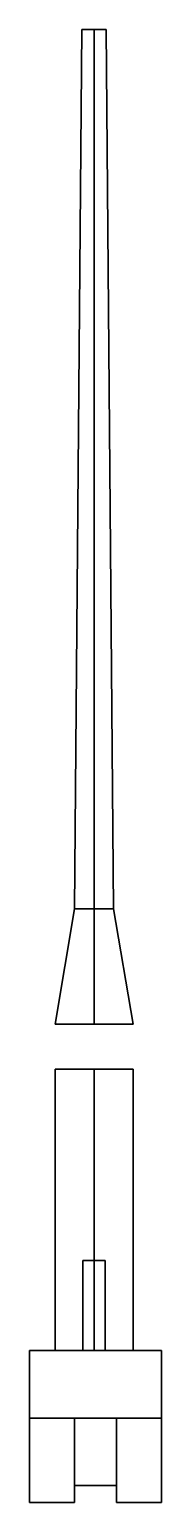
# Model space of a CAD drawing. Extents: x -0.18 to 0.19, y -0.82 to 3.37.
import ezdxf

# ---------------------------------------------------------------- set-up
doc = ezdxf.new("R2010")
doc.units = 0
doc.layers.add('BARREL', color=1, linetype='CONTINUOUS')

msp = doc.modelspace()

# ---------------------------------------------------------------- linework, layer by layer
at = {"layer": 'BARREL'}
for points in [[(0, 0.87, -0.048), (-0.0554, 0.87, -0.016), (-0.0346, 3.37, -0.004), (0, 3.37, -0.024)], [(-0.0554, 0.87, -0.016), (-0.0554, 0.87, 0.048), (-0.0346, 3.37, 0.036), (-0.0346, 3.37, -0.004)], [(-0.0554, 0.87, 0.048), (0, 0.87, 0.08), (0, 3.37, 0.056), (-0.0346, 3.37, 0.036)], [(-0.0346, 3.37, 0.036), (0, 3.37, 0.056), (0.0346, 3.37, 0.036), (-0.0346, 3.37, -0.004)], [(-0.0346, 3.37, -0.004), (0.0346, 3.37, 0.036), (0.0346, 3.37, -0.004), (0, 3.37, -0.024)], [(0.0554, 0.87, -0.016), (0, 0.87, -0.048), (0, 3.37, -0.024), (0.0346, 3.37, -0.004)], [(0, 0.87, 0.08), (0.0554, 0.87, 0.048), (0.0346, 3.37, 0.036), (0, 3.37, 0.056)], [(0.0554, 0.87, 0.048), (0.0554, 0.87, -0.016), (0.0346, 3.37, -0.004), (0.0346, 3.37, 0.036)], [(0, 0.87, 0.08), (-0.0554, 0.87, 0.048), (-0.1109, 0.542, 0.08), (0, 0.542, 0.144)], [(-0.0554, 0.87, 0.048), (-0.0554, 0.87, -0.016), (-0.1109, 0.542, -0.048), (-0.1109, 0.542, 0.08)], [(-0.0554, 0.87, -0.016), (0, 0.87, -0.048), (0, 0.542, -0.112), (-0.1109, 0.542, -0.048)], [(0, 0.87, -0.048), (0.0554, 0.87, -0.016), (0.1109, 0.542, -0.048), (0, 0.542, -0.112)], [(0.0554, 0.87, 0.048), (0, 0.87, 0.08), (0, 0.542, 0.144), (0.1109, 0.542, 0.08)], [(0.0554, 0.87, -0.016), (0.0554, 0.87, 0.048), (0.1109, 0.542, 0.08), (0.1109, 0.542, -0.048)], [(0, 0.414, 0.144), (-0.1109, 0.414, 0.08), (-0.1109, -0.386, 0.08), (0, -0.386, 0.144)], [(-0.1109, 0.414, 0.08), (-0.1109, 0.414, -0.048), (-0.1109, -0.386, -0.048), (-0.1109, -0.386, 0.08)], [(-0.1109, 0.414, -0.048), (0, 0.414, -0.112), (0, -0.386, -0.112), (-0.1109, -0.386, -0.048)], [(0.1109, 0.414, 0.08), (0, 0.414, 0.144), (0, -0.386, 0.144), (0.1109, -0.386, 0.08)], [(0, 0.414, -0.112), (0.1109, 0.414, -0.048), (0.1109, -0.386, -0.048), (0, -0.386, -0.112)], [(0.1109, 0.414, -0.048), (0.1109, 0.414, 0.08), (0.1109, -0.386, 0.08), (0.1109, -0.386, -0.048)], [(0, -0.13, 0.216), (-0.032, -0.13, 0.184), (-0.032, -0.386, 0.184), (0, -0.386, 0.216)], [(-0.032, -0.13, 0.184), (0, -0.13, 0.152), (0, -0.386, 0.152), (-0.032, -0.386, 0.184)], [(0.032, -0.13, 0.184), (0, -0.13, 0.216), (0, -0.386, 0.216), (0.032, -0.386, 0.184)], [(0, -0.13, 0.152), (0.032, -0.13, 0.184), (0.032, -0.386, 0.184), (0, -0.386, 0.152)], [(0.192, -0.578, 0.288), (0.192, -0.386, 0.288), (-0.184, -0.386, 0.288), (-0.184, -0.578, 0.288)], [(-0.184, -0.578, -0.168), (-0.184, -0.386, -0.168), (0.192, -0.386, -0.168), (0.192, -0.578, -0.168)], [(-0.184, -0.386, 0.288), (-0.184, -0.386, -0.168), (-0.184, -0.578, -0.168), (-0.184, -0.578, 0.288)], [(0.192, -0.386, 0.288), (0.192, -0.386, -0.168), (-0.184, -0.386, -0.168), (-0.184, -0.386, 0.288)], [(0.192, -0.578, -0.168), (0.192, -0.386, -0.168), (0.192, -0.386, 0.288), (0.192, -0.578, 0.288)], [(-0.184, -0.578, 0.288), (-0.184, -0.578, -0.168), (-0.184, -0.818, -0.168), (-0.184, -0.818, 0.288)], [(-0.056, -0.818, 0.288), (-0.056, -0.578, 0.288), (-0.184, -0.578, 0.288), (-0.184, -0.818, 0.288)], [(-0.184, -0.818, -0.168), (-0.184, -0.578, -0.168), (-0.056, -0.578, -0.168), (-0.056, -0.818, -0.168)], [(-0.056, -0.818, -0.168), (-0.056, -0.578, -0.168), (-0.056, -0.578, 0.288), (-0.056, -0.818, 0.288)], [(-0.056, -0.578, 0.288), (-0.056, -0.578, -0.104), (0.064, -0.578, -0.104), (0.068, -0.578, 0.288)], [(0.064, -0.77, -0.104), (0.064, -0.578, -0.104), (-0.056, -0.578, -0.104), (-0.056, -0.77, -0.104)], [(-0.056, -0.77, -0.168), (-0.056, -0.578, -0.168), (0.064, -0.578, -0.168), (0.064, -0.77, -0.168)], [(0.192, -0.818, 0.288), (0.192, -0.578, 0.288), (0.064, -0.578, 0.288), (0.064, -0.818, 0.288)], [(0.064, -0.818, -0.168), (0.064, -0.578, -0.168), (0.192, -0.578, -0.168), (0.192, -0.818, -0.168)], [(0.064, -0.578, 0.288), (0.064, -0.578, -0.168), (0.064, -0.818, -0.168), (0.064, -0.818, 0.288)], [(0.192, -0.818, -0.168), (0.192, -0.578, -0.168), (0.192, -0.578, 0.288), (0.192, -0.818, 0.288)], [(-0.056, -0.77, -0.104), (-0.056, -0.77, -0.168), (0.064, -0.77, -0.168), (0.064, -0.77, -0.104)], [(-0.184, -0.818, 0.288), (-0.184, -0.818, -0.168), (-0.056, -0.818, -0.168), (-0.056, -0.818, 0.288)], [(0.064, -0.818, 0.288), (0.064, -0.818, -0.168), (0.192, -0.818, -0.168), (0.192, -0.818, 0.288)]]:
    msp.add_3dface(points, dxfattribs=at)

doc.saveas('drawing.dxf')
